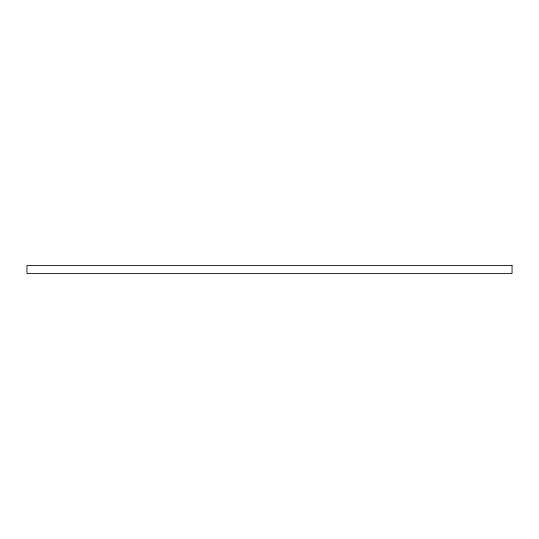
<?xml version="1.0" encoding="UTF-8"?>
<svg xmlns="http://www.w3.org/2000/svg" width="539" height="539" viewBox="0 0 539 539"><rect width="100%" height="100%" fill="white"/><g stroke="black" fill="none" stroke-linecap="round" stroke-linejoin="round"><path stroke-width="0.81" d="M512.05 265.457L26.95 265.457L26.95 273.542L512.05 273.542L512.05 265.457"/></g></svg>
